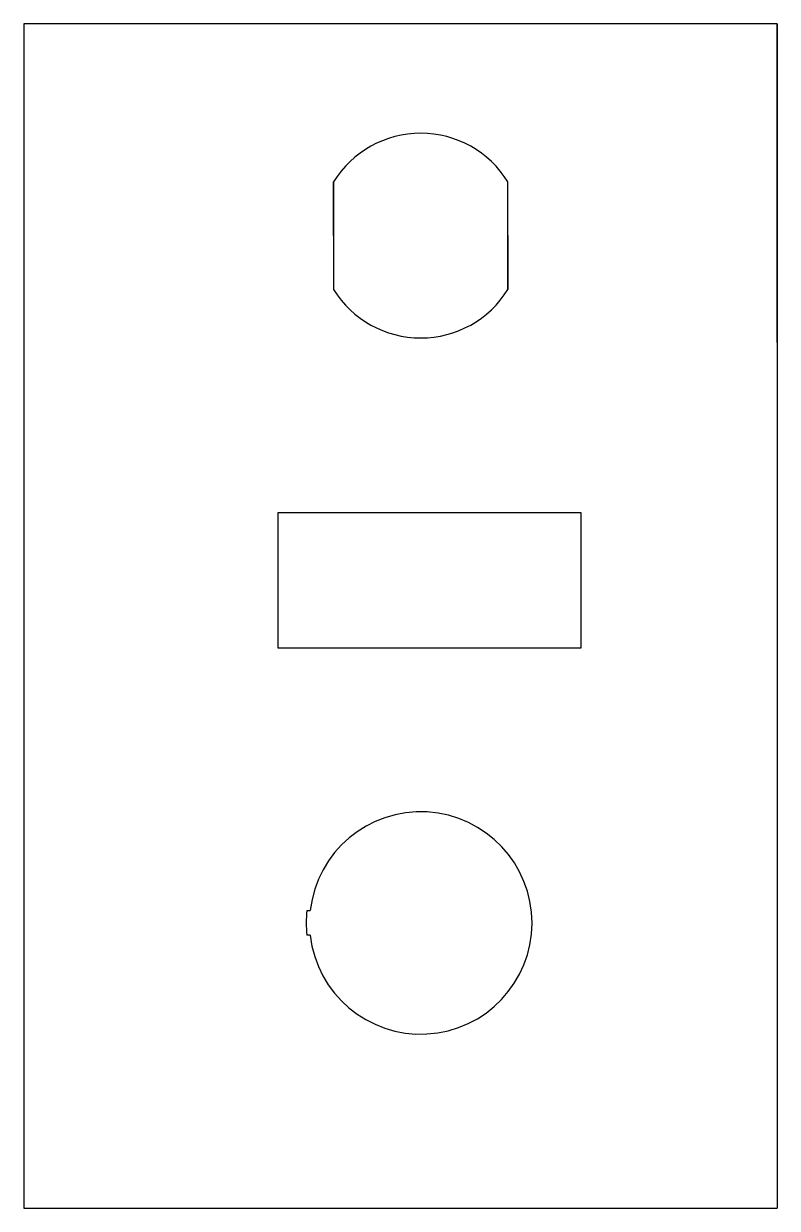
# Model space of a CAD drawing. Header units: inches. Extents: x 26.3 to 29, y 46.07 to 50.32.
import ezdxf

# ---------------------------------------------------------------- set-up
doc = ezdxf.new("R2010")
doc.units = ezdxf.units.IN
doc.header["$MEASUREMENT"] = 0

msp = doc.modelspace()

# ---------------------------------------------------------------- linework, layer by layer
for p, q in [((26.2954, 50.325), (26.2954, 46.0736)), ((28.9983, 50.325), (26.2954, 50.325)), ((28.9983, 49.1804), (28.9983, 50.325)), ((28.9983, 50.325), (28.9983, 46.0736)), ((27.4071, 49.5643), (27.4071, 49.7572)), ((27.4071, 49.7572), (27.4071, 49.3714)), ((28.0321, 49.3714), (28.0321, 49.7572)), ((28.0321, 49.5643), (28.0321, 49.3714)), ((27.2075, 48.5712), (28.2935, 48.5712)), ((27.2075, 48.0837), (27.2075, 48.5712)), ((28.2935, 48.5712), (28.2935, 48.0837)), ((28.2935, 48.0837), (27.2075, 48.0837)), ((27.3113, 47.1426), (27.3231, 47.1426)), ((27.323, 47.0536), (27.3112, 47.0536)), ((26.2954, 46.0736), (28.9983, 46.0736))]:
    msp.add_line(p, q)
for centre, radius, start, end in [((27.7196, 49.5643), 0.3673, 31.6882, 148.3118), ((27.7196, 49.5643), 0.3673, 211.6882, 328.3118), ((27.7196, 47.0976), 0.399, 186.3312, 173.5243), ((27.7196, 47.0976), 0.4108, 173.7103, 186.1494)]:
    msp.add_arc(centre, radius, start, end)

doc.saveas('drawing.dxf')
